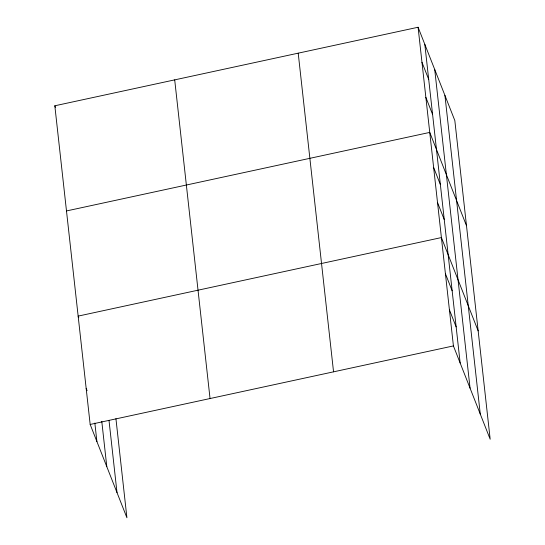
<?xml version="1.0" encoding="UTF-8"?>
<svg xmlns="http://www.w3.org/2000/svg" width="545" height="545" viewBox="0 0 545 545"><rect width="100%" height="100%" fill="white"/><g stroke="black" fill="none" stroke-linecap="round" stroke-linejoin="round"><path stroke-width="0.82" d="M115.928 418.642L126.917 517.75L90.17 424.453L54.827 105.785L418.083 27.25L454.83 120.547L490.173 439.216L453.42 345.918L418.083 27.25M66.49 210.942L429.746 132.408L466.493 225.712M90.17 424.453L453.42 345.918M421.966 62.3L428.704 79.393M425.856 97.357L432.587 114.45M433.629 167.465L440.367 184.557M437.519 202.515L444.25 219.608M478.156 330.87L441.409 237.572L78.153 316.107L78.766 317.66M445.415 273.685L452.146 290.778M449.414 309.805L456.151 326.898M54.827 105.785L55.44 107.338M86.165 388.333L87.077 390.67M444.924 95.402L480.268 414.071M434.719 69.487L470.062 388.156M424.814 44.343L460.157 363.011M298.21 53.165L333.547 371.833M174.7 79.87L210.043 398.538M109 420.372L117.011 492.605M101.779 421.34L106.806 466.69M94.85 423.063L96.901 441.545"/></g></svg>
